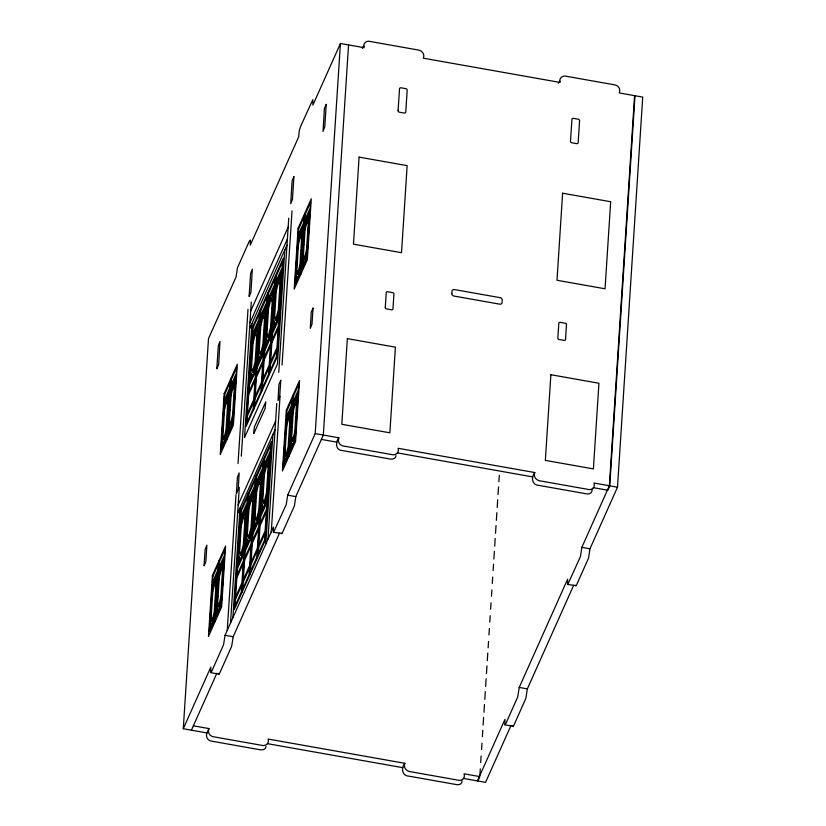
<?xml version="1.0" encoding="UTF-8"?>
<svg xmlns="http://www.w3.org/2000/svg" width="826" height="826" viewBox="0 0 826 826"><rect width="100%" height="100%" fill="white"/><g stroke="black" fill="none" stroke-linecap="round" stroke-linejoin="round"><path stroke-width="1.24" d="M193.367 725.806L208.937 728.563L206.975 732.941L183.279 728.738L208.503 338.629L236.029 277.051L237.403 267.923L249.163 241.491L250.309 239.994L250.278 245.167L298.651 136.94L299.198 131.066L300.685 126.223L312.827 99.657L312.899 105.067L340.426 43.489L364.121 47.691C362.573 43.251 366.641 40.082 370.575 41.558L417.264 49.839C421.446 50.025 425.204 53.804 423.335 58.192L560.049 82.435C558.531 77.799 563.125 74.97 567.049 76.405L613.739 84.686C617.91 84.81 621.131 88.754 619.263 92.946L642.721 97.107L617.497 487.216L589.971 548.784L588.587 558.035L576.28 585.562L567.555 584.498L567.596 579.222L519.213 687.449L517.737 696.896L505.935 723.421L504.892 724.794L504.965 719.332L477.449 780.911M210.506 628.762L210.196 625.375L209.608 626.697M213.511 582.299L212.003 589.733M222.256 446.928L221.957 443.531L221.368 444.863M225.261 400.455L223.753 407.899M211.435 626.666L211.27 623.558L210.578 625.106L210.785 621.999L210.227 623.238L211.053 610.466L210.589 611.498M214.44 580.193L212.303 591.117L211.012 604.931M223.196 444.832L223.03 441.724L222.339 443.273L222.545 440.165L221.987 441.404L222.814 428.632L222.349 429.665M226.2 398.359L224.063 409.283L222.772 423.098M212.55 624.177L214.688 613.264L215.978 599.449M215.555 577.715L215.72 580.812L216.412 579.274L216.216 582.382L216.763 581.132L215.947 593.904L216.402 592.882M224.311 442.344L226.448 431.42L227.739 417.615M227.315 395.871L227.48 398.979L228.172 397.44L227.976 400.538L228.523 399.299L227.697 412.071L228.162 411.038M213.49 622.081L214.997 614.647M216.495 575.608L216.794 579.005L217.383 577.684M225.25 440.248L226.758 432.803M228.255 393.775L228.554 397.172L229.143 395.85M206.975 732.941C205.106 737.143 208.255 741.19 212.489 741.314L259.178 749.595C261.697 750.328 266.096 749.802 266.003 746.405M215.049 621.699L218.983 560.771M226.809 439.866L230.743 378.938M208.937 728.563C207.058 732.765 210.217 736.813 214.45 736.937L261.14 745.217C265.115 746.673 269.668 743.71 268.151 739.063L404.854 763.307C402.995 767.705 406.681 771.608 410.925 771.783L457.614 780.064C461.61 781.561 465.616 778.247 464.067 773.807L479.792 776.605L477.841 780.983M217.083 614.048L216.773 610.651L216.185 611.983M220.088 567.576L218.58 575.02M228.833 432.215L228.534 428.818L227.945 430.139M231.838 385.742L230.34 393.186M218.012 611.952L217.847 608.845L217.155 610.393L217.362 607.286L216.804 608.525L217.63 595.752L217.166 596.785M221.027 565.48L218.88 576.403L217.589 590.218M229.773 430.109L229.607 427.011L228.916 428.549L229.122 425.452L228.565 426.691L229.391 413.919L228.926 414.951M232.777 383.646L230.64 394.57L229.349 408.374M219.127 609.464L221.265 598.54L222.555 584.725M222.132 562.991L222.297 566.099L222.989 564.55L222.793 567.658L223.34 566.419L222.524 579.191L222.979 578.159M230.888 427.631L233.025 416.707L234.316 402.892M233.892 381.158L234.057 384.266L234.749 382.717L234.553 385.825L235.1 384.586L234.285 397.358L234.739 396.325M220.067 607.368L221.575 599.924M223.072 560.895L223.371 564.292L223.96 562.971M231.827 425.524L233.335 418.09M234.832 379.062L235.131 382.448L235.72 381.127M348.551 44.934L323.327 435.044L295.811 496.622L294.417 505.863L282.11 533.389L273.385 532.326L273.427 527.05L225.044 635.287L223.567 644.734L211.766 671.249L210.723 672.632L210.806 667.16L183.279 728.738M227.243 630.383L236.009 494.733M238.022 463.551L248.006 309.306M230.526 623.01L239.303 487.361M241.316 456.189L251.29 301.934M232.87 617.807L239.963 508.124M251.889 323.647L244.527 437.594L277.464 363.894L284.825 249.958M279.456 533.204L233.18 636.722L231.703 646.169L219.623 673.304L219.004 674.109L210.867 672.674M239.003 563.084L239.117 561.298L238.404 562.898L238.6 559.935L237.909 561.484M242.008 516.622L240.294 524.531M250.856 379.857L250.97 378.071L250.257 379.671L250.443 376.697L249.751 378.256M253.861 333.384L252.147 341.293M240.108 560.617L239.87 557.684L239.055 559.501L239.251 556.394L238.6 557.849L239.426 545.077L238.89 546.285M243.112 514.154L240.686 525.728L239.313 539.719M251.961 377.389L251.713 374.457L250.908 376.264L251.104 373.166L250.454 374.622L251.28 361.85L250.732 363.058M254.966 330.916L252.529 342.501L251.156 356.491M241.419 557.705L243.846 546.12L245.219 532.13M244.424 511.232L244.661 514.164L245.477 512.347L245.27 515.455L245.921 513.999L245.105 526.771L245.642 525.563M253.262 374.467L255.699 362.893L257.062 348.902M256.267 328.005L256.514 330.937L257.32 329.12L257.123 332.228L257.774 330.772L256.948 343.533L257.495 342.325M242.514 555.237L244.238 547.328M245.518 508.764L245.405 510.551L246.117 508.95L245.931 511.924L246.623 510.365M254.367 371.999L256.081 364.09M257.371 325.537L257.258 327.323L257.97 325.723L257.774 328.686L258.476 327.137M241.904 592.479L248.327 493.225M253.758 409.252L260.18 309.998M246.737 545.79L246.85 544.004L246.138 545.604L246.324 542.641L245.632 544.189M249.741 499.327L248.027 507.236M258.579 362.562L258.703 360.776L257.98 362.377L258.177 359.403L257.485 360.962M261.594 316.09L259.87 323.998M247.841 543.322L247.594 540.39L246.788 542.207L246.984 539.099L246.334 540.555L247.16 527.793L246.613 529.001M250.846 496.86L248.409 508.434L247.036 522.435M259.684 360.095L259.447 357.162L258.631 358.98L258.837 355.872L258.187 357.328L259.003 344.556L258.466 345.764M262.689 313.632L260.262 325.207L258.889 339.197M249.142 540.41L251.579 528.826L252.942 514.835M252.147 493.938L252.395 496.88L253.2 495.063L253.004 498.161L253.654 496.705L252.828 509.477L253.375 508.269M260.995 357.173L263.422 345.598L264.795 331.608M264 310.71L264.237 313.643L265.053 311.825L264.847 314.933L265.507 313.477L264.681 326.249L265.218 325.041M250.247 537.943L251.961 530.034M253.252 491.47L253.138 493.256L253.85 491.656L253.654 494.629L254.356 493.07M262.09 354.705L263.814 346.806M265.105 308.243L264.981 310.029L265.704 308.428L265.507 311.392L266.199 309.843M249.638 575.195L256.06 475.931M261.491 391.958L267.903 292.703M254.46 528.506L254.584 526.72L253.861 528.31L254.057 525.346L253.365 526.905M257.475 482.033L255.75 489.942M266.313 345.268L266.426 343.482L265.714 345.082L265.91 342.119L265.208 343.668M269.317 298.805L267.603 306.714M255.564 526.038L255.327 523.095L254.511 524.913L254.718 521.805L254.057 523.271L254.883 510.499L254.346 511.707M258.569 479.565L256.143 491.14L254.769 505.14M267.418 342.8L267.17 339.868L266.364 341.685L266.561 338.577L265.91 340.033L266.736 327.261L266.199 328.48M270.422 296.338L267.985 307.912L266.622 321.903M256.876 523.116L259.302 511.542L260.675 497.541M259.88 476.643L260.118 479.586L260.933 477.769L260.727 480.877L261.388 479.41L260.562 492.182L261.099 490.974M268.718 339.889L271.155 328.304L272.528 314.314M271.723 293.416L271.971 296.348L272.776 294.531L272.58 297.639L273.23 296.183L272.404 308.955L272.952 307.747M257.97 520.648L259.694 512.74M260.985 474.176L260.861 475.962L261.584 474.361L261.388 477.335L262.079 475.776M269.823 337.421L271.537 329.512M272.828 290.948L272.714 292.734L273.427 291.134L273.241 294.108L273.933 292.549M257.371 557.901L263.783 458.636M269.214 374.663L275.636 275.409M262.193 511.211L262.307 509.425L261.594 511.026L261.79 508.052L261.088 509.611M265.198 464.739L263.484 472.648M274.046 327.974L274.16 326.187L273.447 327.788L273.633 324.825L272.941 326.384M277.051 281.511L275.326 289.42M263.298 508.744L263.05 505.801L262.245 507.618L262.441 504.521L261.79 505.977L262.616 493.205L262.069 494.413M266.302 462.271L263.866 473.856L262.503 487.846M275.141 325.516L274.903 322.574L274.087 324.391L274.294 321.283L273.643 322.749L274.459 309.977L273.922 311.185M278.155 279.043L275.719 290.618L274.346 304.618M264.599 505.822L267.035 494.247L268.409 480.247M267.603 459.349L267.851 462.292L268.656 460.474L268.46 463.582L269.111 462.116L268.285 474.888L268.832 473.68M276.452 322.594L278.878 311.01L280.251 297.019M279.456 276.121L279.694 279.064L280.51 277.247L280.313 280.344L280.964 278.889L280.138 291.661L280.675 290.453M265.704 503.354L267.418 495.445M268.708 456.881L268.595 458.667L269.307 457.077L269.121 460.041L269.813 458.482M277.557 320.127L279.271 312.218M280.561 273.654L280.448 275.44L281.16 273.84L280.964 276.813L281.656 275.254M265.807 544.117L272.9 434.435M267.975 539.233L276.751 403.584M278.765 372.402L288.739 218.157M271.269 531.872L280.045 396.212M282.058 365.04L292.032 210.785M284.443 463.324L284.144 459.927L283.555 461.249M287.458 416.851L285.951 424.296M296.204 281.49L295.904 278.094L295.316 279.415M299.208 235.018L297.701 242.452M285.383 461.228L285.218 458.12L284.526 459.659L284.733 456.561L284.175 457.8L285.001 445.028L284.536 446.061M288.388 414.755L286.25 425.679L284.96 439.484M297.143 279.384L296.978 276.276L296.286 277.825L296.493 274.717L295.935 275.967L296.761 263.195L296.297 264.217M300.148 232.922L298.01 243.835L296.72 257.65M286.498 458.74L288.635 447.816L289.926 434.001M289.503 412.267L289.668 415.375L290.36 413.826L290.163 416.934L290.711 415.695L289.895 428.467L290.349 427.434M298.258 276.906L300.396 265.982L301.686 252.167M301.263 230.433L301.428 233.541L302.12 231.992L301.913 235.1L302.471 233.861L301.645 246.633L302.11 245.601M287.438 456.633L288.945 449.199M290.442 410.171L290.742 413.568L291.33 412.236M299.198 274.8L300.705 267.366M302.202 228.337L302.502 231.724L303.09 230.402M288.997 456.262L292.931 395.334M300.757 274.418L304.691 213.5M340.426 43.489L315.191 433.598L287.675 495.177L286.281 504.418L273.551 532.378M291.031 448.611L290.721 445.214L290.132 446.536M294.035 402.138L292.528 409.572M302.781 266.767L302.481 263.38L301.893 264.702M305.785 220.305L304.278 227.739M291.96 446.505L291.795 443.397L291.103 444.946L291.31 441.838L290.752 443.087L291.578 430.315L291.113 431.337M294.965 400.042L292.827 410.956L291.537 424.77M303.72 264.671L303.555 261.563L302.863 263.112L303.07 260.004L302.512 261.243L303.338 248.471L302.874 249.504M306.725 218.198L304.587 229.122L303.297 242.937M293.075 444.027L295.212 433.103L296.503 419.288M296.08 397.554L296.245 400.662L296.937 399.113L296.74 402.221L297.288 400.971L296.472 413.743L296.926 412.721M304.835 262.183L306.973 251.269L308.263 237.454M307.84 215.72L308.005 218.818L308.697 217.279L308.501 220.377L309.048 219.138L308.232 231.91L308.687 230.888M294.015 441.92L295.522 434.486M297.019 395.458L297.319 398.844L297.907 397.523M305.775 260.087L307.282 252.653M308.779 213.614L309.079 217.011L309.667 215.689M315.191 433.598L338.897 437.801C335.139 442.137 335.593 450.48 342.449 450.562L389.139 458.843C391.658 459.566 396.057 459.039 395.964 455.642M362.397 48.414L362.81 47.103M338.897 437.801C337.018 442.003 340.178 446.05 344.411 446.174L391.101 454.455C395.076 455.921 399.629 452.947 398.111 448.301L534.814 472.555C532.956 476.943 536.642 480.846 540.875 481.021L587.575 489.302C591.571 490.799 595.577 487.485 594.028 483.055L617.497 487.216M404.854 763.307C400.713 767.912 402.107 776.099 408.963 776.161L455.653 784.442C458.254 785.309 462.55 784.318 461.951 780.807M479.875 775.315L480.298 768.872M480.711 762.439L481.124 755.997M481.548 749.564L481.961 743.121M482.374 736.689L482.797 730.246M483.127 725.104L483.623 717.381M483.964 712.229L484.459 704.506M484.79 699.354L485.296 691.63M485.626 686.478L486.122 678.755M486.452 673.603L486.958 665.88M487.288 660.728L487.784 653.005M488.125 647.852L488.538 641.41M488.951 634.977L489.374 628.534M489.787 622.102L490.2 615.659M490.623 609.227L491.036 602.784M491.449 596.351L491.873 589.919M492.286 583.476L492.699 577.044M493.122 570.601L493.535 564.168M493.865 559.016L494.371 551.293M494.702 546.141L495.197 538.418M495.528 533.266L496.034 525.543M496.364 520.39L496.86 512.667M497.2 507.515L497.696 499.792M498.026 494.64L498.532 486.917M498.863 481.764L499.276 475.322M534.814 472.555C530.674 477.149 532.068 485.337 538.924 485.399L585.613 493.68C588.577 494.733 592.913 493.153 591.953 489.333M573.626 585.366L527.349 688.894L525.873 698.342L513.793 725.476L513.173 726.281L505.037 724.836M634.585 95.661L609.361 485.771L581.834 547.349L580.451 556.59L567.72 584.54M634.987 95.733L609.753 485.843L607.802 490.221L593.285 487.65M558.314 83.281L559.945 81.103M250.712 310.999L288.15 227.212M249.948 322.76L287.396 238.982M249.555 328.882L286.994 245.105M257.33 344.772L256.679 347.705L257.216 346.497M258.765 341.582L259.302 340.374L258.652 343.296M265.063 327.478L264.413 330.41L264.95 329.202M266.488 324.288L267.025 323.08L266.375 326.002M272.786 310.194L272.136 313.116L272.683 311.908M280.52 292.9L279.869 295.822L280.406 294.614M222.638 425.483L223.103 424.461L222.535 427.207M228.007 413.485L227.429 416.232L227.893 415.21M234.584 398.772L234.006 401.519L234.47 400.486M296.586 260.045L297.05 259.013L296.482 261.759M301.955 248.048L301.376 250.794L301.841 249.762M303.163 245.322L303.627 244.3L303.059 247.046M308.532 233.324L307.953 236.071L308.418 235.049M238.167 504.903L275.616 421.126M237.62 513.359L275.068 429.582M245.487 528.01L244.837 530.932L245.374 529.724M246.912 524.809L247.449 523.601L246.798 526.534M253.21 510.716L252.56 513.638L253.097 512.43M254.645 507.515L255.182 506.307L254.532 509.239M260.944 493.421L260.293 496.343L260.83 495.135M268.667 476.127L268.016 479.059L268.564 477.841M210.878 607.327L211.342 606.294L210.775 609.041M216.247 595.329L215.679 598.076L216.133 597.043M222.824 580.606L222.256 583.352L222.71 582.33M284.825 441.879L285.29 440.847L284.722 443.593M290.194 429.881L289.627 432.628L290.081 431.595M291.413 427.166L291.867 426.133L291.299 428.88M296.771 415.168L296.204 417.915L296.658 416.882M191.415 730.184L216.856 673.252M511.026 725.414L485.574 782.356L463.324 778.402M363.275 46.617L363.894 46.215M321.376 439.422L336.936 442.178M397.42 452.906L532.863 476.932M287.675 495.177L295.811 496.622M581.834 547.349L589.971 548.784M225.044 635.287L233.18 636.722M519.213 687.449L527.349 688.894M267.459 743.668L402.902 767.684M575.846 585.985L575.495 585.355M281.687 533.813L281.325 533.183M513.173 726.281L512.853 725.703M219.004 674.109L218.684 673.541M280.757 380.332L279.704 396.439L277.99 400.651L278.94 384.369L280.757 380.332M293.901 176.702L292.456 199.221L290.731 203.743L292.094 180.718L293.901 176.702M313.044 308.088L311.991 324.195L310.287 328.397L311.237 312.125L313.044 308.088M326.218 104.406L324.763 126.936L323.038 131.448L324.411 108.433L326.218 104.406M566.491 324.422L565.521 339.579A1.301 1.074 24.1 0 1 564.179 340.395L559.037 339.476A1.301 1.074 24.1 0 1 557.839 338.185L558.83 323.038A1.301 1.074 24.1 0 1 560.049 322.326L565.418 323.276A1.301 1.074 24.1 0 1 566.491 324.422M204.105 565.221L204.187 565.779L205.901 561.535L206.882 545.181L205.127 549.538L204.105 565.221M216.846 368.169L216.949 368.83L218.673 364.276L219.984 341.437L218.301 345.836L216.846 368.169M236.391 492.977L236.484 493.535L238.187 489.291L239.168 472.926L237.423 477.294L236.391 492.977M249.153 295.884L249.256 296.544L250.98 291.991L252.343 269.152L250.619 273.551L249.153 295.884M253.654 432.525L253.819 433.536L265.074 408.612L265.807 401.756L254.46 426.805L253.654 432.525M579.584 120.617L578.169 142.661A1.559 1.28 24.1 0 1 576.579 143.631L571.922 142.805A1.559 1.28 24.1 0 1 570.487 141.267L571.933 119.223A1.559 1.28 24.1 0 1 573.389 118.366L578.314 119.243A1.559 1.28 24.1 0 1 579.584 120.617M451.822 293.591L451.822 293.757A2.385 1.951 24.1 0 0 454.042 296.059L499.637 304.154A2.385 1.951 24.1 0 0 502.074 302.615L502.239 300.055A2.385 1.951 24.1 0 0 500.236 297.68L454.197 289.523A2.385 1.951 24.1 0 0 451.987 291.144L451.822 293.591M385.298 307.2L385.277 307.613A1.301 1.074 24.1 0 0 386.475 308.872L391.627 309.791A1.301 1.074 24.1 0 0 392.959 308.955L393.93 293.798A1.301 1.074 24.1 0 0 392.835 292.662L387.456 291.712A1.301 1.074 24.1 0 0 386.269 292.466L385.298 307.2M398.122 110.137L398.091 110.725A1.559 1.28 24.1 0 0 399.526 112.222L404.182 113.048A1.559 1.28 24.1 0 0 405.772 112.057L407.187 90.013A1.559 1.28 24.1 0 0 405.876 88.661L400.94 87.793A1.559 1.28 24.1 0 0 399.526 88.681L398.122 110.137M212.406 575.495L208.472 636.412L221.626 606.986L225.56 546.058L212.406 575.495M224.166 393.651L220.232 454.579L233.386 425.142L237.32 364.225L224.166 393.651M212.303 584.984L209.298 631.446L214.688 619.397L217.692 572.924L212.303 584.984M212.86 576.383L212.489 582.123L217.878 570.074L218.25 564.323L212.86 576.383M224.063 403.14L221.058 449.612L226.448 437.563L229.452 391.09L224.063 403.14M224.62 394.539L224.249 400.29L229.638 388.23L230.01 382.49L224.62 394.539M212.788 591.602L211.012 619.087L211.549 617.889L211.828 621.73L214.233 611.88L216.009 584.395L215.483 585.593L215.204 581.741L212.788 591.602M224.548 409.768L222.772 437.243L223.309 436.056L223.588 439.897L225.994 430.036L227.769 402.561L227.243 403.749L226.964 399.908L224.548 409.768M218.88 570.26L215.875 616.733L221.265 604.684L224.269 558.211L218.88 570.26M219.437 561.659L219.066 567.41L224.455 555.351L224.827 549.61L219.437 561.659M230.64 388.426L227.635 434.899L233.025 422.84L236.029 376.377L230.64 388.426M231.197 379.826L230.826 385.566L236.215 373.517L236.587 367.776L231.197 379.826M217.465 592.603L217.352 594.328L217.919 591.581L217.465 592.603M229.215 410.77L229.112 412.484L229.68 409.737L229.215 410.77M219.375 576.889L217.589 604.364L218.126 603.176L218.405 607.017L220.81 597.157L222.586 569.682L222.06 570.869L221.781 567.028L219.375 576.889M231.125 395.045L229.349 422.53L229.886 421.332L230.165 425.183L232.571 415.323L234.347 387.848L233.82 389.036L233.541 385.195L231.125 395.045M240.603 510.52L234.181 609.774L265.094 540.607L271.517 441.352L240.603 510.52M252.446 327.282L246.024 426.546L276.947 357.379L283.359 258.115L252.446 327.282M235.451 599.428L235.018 606.15L241.347 591.984L241.781 585.262L235.451 599.428M236.835 577.735L235.596 596.992L241.925 582.826L243.164 563.569L236.835 577.735M237.454 568.505L237.01 575.226L243.35 561.071L243.784 554.349L237.454 568.505M240.603 519.771L237.599 566.244L243.928 552.078L246.933 505.605L240.603 519.771M241.161 511.17L240.789 516.911L247.119 502.755L247.49 497.004L241.161 511.17M247.304 416.19L246.86 422.912L253.2 408.756L253.634 402.035L247.304 416.19M248.688 394.508L247.439 413.764L253.768 399.598L255.017 380.342L248.688 394.508M249.297 385.277L248.863 391.999L255.193 377.833L255.626 371.111L249.297 385.277M252.446 336.543L249.442 383.006L255.771 368.85L258.775 322.377L252.446 336.543M253.004 327.943L252.632 333.683L258.961 319.517L259.333 313.777L253.004 327.943M239.179 542.104L239.075 543.818L239.726 540.896L239.179 542.104M251.032 358.876L250.918 360.59L251.569 357.668L251.032 358.876M241.275 525.976L239.499 553.451L240.129 552.057L240.511 555.661L243.278 544.984L245.064 517.51L244.434 518.914L244.052 515.3L241.275 525.976M253.128 342.749L251.352 370.224L251.971 368.819L252.353 372.423L255.131 361.757L256.907 334.272L256.287 335.676L255.895 332.073L253.128 342.749M243.185 582.134L242.741 588.855L249.07 574.689L249.514 567.968L243.185 582.134M244.568 560.441L243.319 579.697L249.648 565.542L250.897 546.275L244.568 560.441M245.177 551.21L244.744 557.932L251.073 543.776L251.507 537.055L245.177 551.21M248.327 502.476L245.322 548.949L251.651 534.783L254.656 488.321L248.327 502.476M248.884 493.876L248.512 499.616L254.842 485.461L255.213 479.72L248.884 493.876M255.028 398.896L254.594 405.628L260.923 391.462L261.357 384.74L255.028 398.896M256.421 377.214L255.172 396.47L261.501 382.304L262.751 363.048L256.421 377.214M257.031 367.983L256.597 374.705L262.926 360.549L263.36 353.817L257.031 367.983M260.18 319.249L257.175 365.722L263.504 351.556L266.509 305.083L260.18 319.249M260.737 310.648L260.366 316.389L266.695 302.233L267.066 296.482L260.737 310.648M249.008 508.682L247.232 536.167L247.852 534.763L248.234 538.366L251.011 527.69L252.787 500.215L252.157 501.619L251.775 498.016L249.008 508.682M260.851 325.454L259.075 352.929L259.705 351.525L260.087 355.139L262.864 344.463L264.64 316.988L264.01 318.382L263.628 314.778L260.851 325.454M250.908 564.839L250.474 571.561L256.803 557.395L257.237 550.674L250.908 564.839M252.302 543.147L251.052 562.403L257.382 548.247L258.631 528.991L252.302 543.147M252.911 533.916L252.477 540.648L258.806 526.482L259.24 519.76L252.911 533.916M256.06 485.182L253.055 531.655L259.385 517.489L262.389 471.026L256.06 485.182M256.618 476.581L256.246 482.332L262.575 468.166L262.947 462.426L256.618 476.581M262.761 381.612L262.327 388.334L268.656 374.168L269.09 367.446L262.761 381.612M264.144 359.919L262.905 379.175L269.235 365.009L270.474 345.753L264.144 359.919M264.754 350.689L264.32 357.41L270.649 343.255L271.083 336.533L264.754 350.689M267.913 301.955L264.909 348.427L271.238 334.262L274.242 287.799L267.913 301.955M268.46 293.354L268.089 299.095L274.428 284.939L274.8 279.188L268.46 293.354M256.731 491.387L254.955 518.873L255.585 517.468L255.967 521.072L258.744 510.406L260.52 482.921L259.891 484.325L259.509 480.722L256.731 491.387M268.584 308.16L266.808 335.635L267.428 334.241L267.82 337.844L270.587 327.168L272.363 299.693L271.744 301.098L271.351 297.484L268.584 308.16M258.641 547.545L258.208 554.267L264.537 540.111L264.97 533.379L258.641 547.545M260.025 525.852L258.786 545.119L265.115 530.953L266.354 511.697L260.025 525.852M260.634 516.632L260.2 523.354L266.53 509.188L266.963 502.466L260.634 516.632M263.793 467.898L260.789 514.361L267.118 500.205L270.123 453.732L263.793 467.898M264.341 459.297L263.969 465.038L270.308 450.872L270.68 445.131L264.341 459.297M270.484 364.318L270.05 371.039L276.38 356.873L276.813 350.152L270.484 364.318M271.878 342.625L270.629 361.881L276.958 347.725L278.207 328.459L271.878 342.625M272.487 333.394L272.053 340.116L278.383 325.96L278.816 319.239L272.487 333.394M275.636 284.66L272.632 331.133L278.961 316.967L281.965 270.505L275.636 284.66M276.194 276.06L275.822 281.811L282.151 267.645L282.523 261.904L276.194 276.06M262.369 490.231L262.255 491.945L262.905 489.013L262.369 490.231M274.222 306.993L274.108 308.717L274.759 305.785L274.222 306.993M264.465 474.093L262.689 501.578L263.308 500.174L263.7 503.777L266.468 493.112L268.243 465.627L267.624 467.031L267.232 463.427L264.465 474.093M276.307 290.866L274.531 318.351L275.161 316.947L275.543 320.55L278.321 309.884L280.097 282.399L279.467 283.803L279.085 280.2L276.307 290.866M286.354 410.047L282.42 470.975L295.574 441.538L299.508 380.621L286.354 410.047M298.114 228.213L294.17 289.141L307.334 259.705L311.268 198.777L298.114 228.213M286.25 419.536L283.246 466.009L288.635 453.959L291.64 407.486L286.25 419.536M286.808 410.935L286.436 416.676L291.826 404.626L292.197 398.886L286.808 410.935M298.01 237.702L295.006 284.175L300.396 272.115L303.4 225.653L298.01 237.702M298.568 229.101L298.196 234.842L303.586 222.793L303.958 217.052L298.568 229.101M286.736 426.154L284.96 453.639L285.497 452.441L285.775 456.293L288.181 446.432L289.957 418.958L289.43 420.145L289.152 416.304L286.736 426.154M298.496 244.32L296.72 271.806L297.257 270.608L297.536 274.459L299.941 264.599L301.717 237.114L301.191 238.311L300.912 234.46L298.496 244.32M292.827 404.823L289.823 451.285L295.212 439.236L298.217 392.773L292.827 404.823M293.385 396.222L293.013 401.963L298.403 389.913L298.775 384.173L293.385 396.222M304.587 222.989L301.583 269.452L306.973 257.402L309.977 210.929L304.587 222.989M305.145 214.388L304.773 220.129L310.163 208.08L310.535 202.329L305.145 214.388M293.313 411.441L291.537 438.926L292.074 437.728L292.352 441.58L294.758 431.719L296.534 404.234L296.007 405.432L295.729 401.581L293.313 411.441M305.073 229.607L303.297 257.082L303.834 255.895L304.113 259.736L306.518 249.886L308.294 222.4L307.768 223.598L307.489 219.747L305.073 229.607M347.354 338.629L341.819 424.285L389.872 432.814L395.406 347.157L347.354 338.629M359.093 157.116L353.466 244.176L401.519 252.694L407.146 165.644L359.093 157.116M550.88 374.725L545.346 460.381L593.398 468.91L598.933 383.254L550.88 374.725M562.62 193.212L556.992 280.262L605.045 288.79L610.672 201.74L562.62 193.212"/></g></svg>
